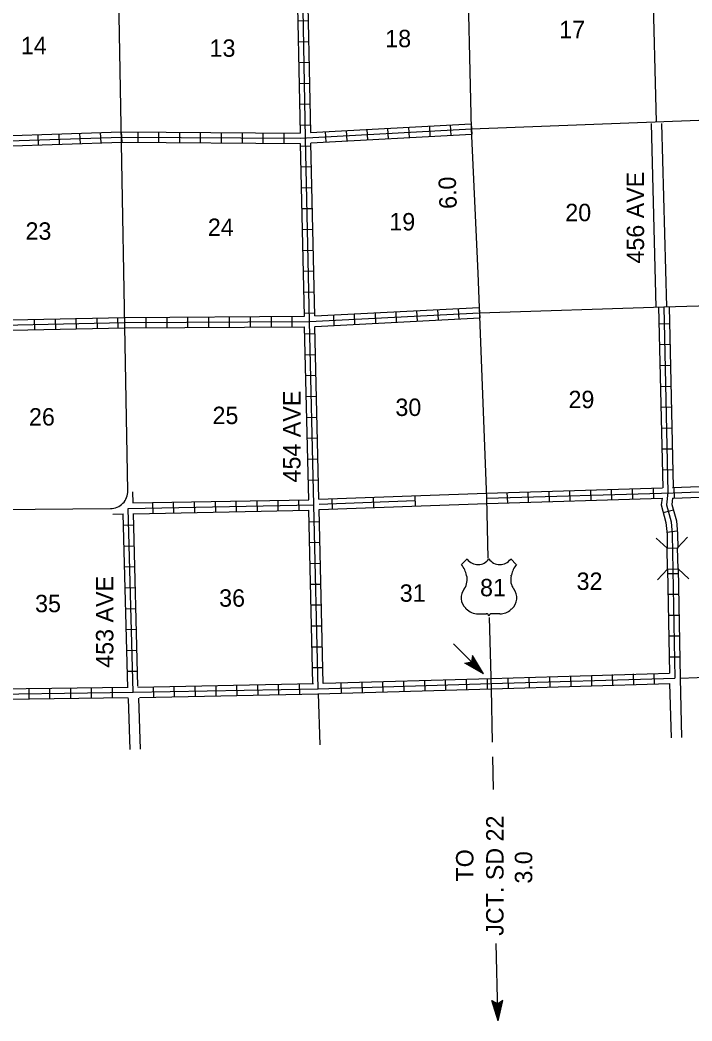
# Model space of a CAD drawing. Extents: x 1896717 to 2422910, y 16167611 to 16626507.
# Drawn here: x 2117928 to 2137244, y 16272678 to 16301452 of the extents above; entities that cross this region are included whole.
import ezdxf

# ---------------------------------------------------------------- set-up
doc = ezdxf.new("R2010")
doc.units = 0
for name, color, linetype in [('L10', 7, 'Continuous'), ('L11', 7, 'Continuous'), ('L13', 7, 'Continuous'), ('L14', 7, 'Continuous'), ('L18', 7, 'Continuous'), ('L2', 7, 'Continuous'), ('L28', 7, 'Continuous'), ('L3', 7, 'Continuous'), ('L30', 7, 'Continuous'), ('L4', 7, 'Continuous'), ('L51', 7, 'Continuous'), ('L53', 7, 'Continuous'), ('L8', 7, 'Continuous'), ('L9', 7, 'Continuous')]:
    doc.layers.add(name, color=color, linetype=linetype)

msp = doc.modelspace()

# ---------------------------------------------------------------- linework, layer by layer
at = {"layer": 'L10'}
for p, q in [((2129448, 16287784), (2131336, 16287854)), ((2129458, 16287484), (2131344, 16287554))]:
    msp.add_line(p, q, dxfattribs=at)
at = {"layer": 'L11'}
for points in [[(2136070, 16298480), (2136208, 16293196)], [(2136370, 16298480), (2136507, 16293206)]]:
    msp.add_lwpolyline(points, dxfattribs=at)
at = {"layer": 'L13'}
msp.add_lwpolyline([(2136044, 16303805), (2136111, 16302656), (2136218, 16298527)], dxfattribs=at)
at = {"layer": 'L18'}
for p, q in [((2136527, 16286270), (2136219, 16286562)), ((2136827, 16286279), (2137119, 16286587)), ((2136527, 16286270), (2136827, 16286279)), ((2136544, 16285670), (2136527, 16286270)), ((2136844, 16285679), (2136827, 16286279)), ((2136544, 16285670), (2136252, 16285362)), ((2136544, 16285670), (2136844, 16285679)), ((2136844, 16285679), (2137152, 16285387))]:
    msp.add_line(p, q, dxfattribs=at)
at = {"layer": 'L2'}
msp.add_lwpolyline([(2136902, 16282537), (2147168, 16282937)], dxfattribs=at)
at = {"layer": 'L28'}
for p, q in [((2131252, 16282662), (2130386, 16283520)), ((2130936, 16283187), (2130902, 16283003)), ((2131252, 16282662), (2130936, 16283187)), ((2130719, 16282962), (2130902, 16283003)), ((2131252, 16282662), (2130719, 16282962)), ((2131177, 16282712), (2130761, 16282962)), ((2131136, 16282762), (2130777, 16282962)), ((2131077, 16282812), (2130811, 16282978)), ((2131044, 16282853), (2130844, 16282987)), ((2130961, 16282928), (2130861, 16282987)), ((2130936, 16282945), (2130894, 16282987)), ((2130936, 16282987), (2130919, 16283012)), ((2130994, 16282928), (2130927, 16283020)), ((2131061, 16282870), (2130936, 16283045)), ((2131161, 16282762), (2130944, 16283120)), ((2131111, 16282812), (2130944, 16283087)), ((2131211, 16282712), (2130952, 16283137)), ((2131061, 16282853), (2130952, 16282962)), ((2131027, 16282887), (2130952, 16282962))]:
    msp.add_line(p, q, dxfattribs=at)
at = {"layer": 'L3'}
for p, q in [((2130619, 16285803), (2130786, 16285962)), ((2132194, 16285804), (2132036, 16285962)), ((2130769, 16285487), (2130769, 16285487)), ((2132044, 16285479), (2132044, 16285495)), ((2130694, 16285095), (2130702, 16285103)), ((2132119, 16285095), (2132119, 16285095)), ((2130752, 16284528), (2130736, 16284537)), ((2131094, 16284387), (2131336, 16284387)), ((2131719, 16284387), (2131477, 16284387)), ((2132036, 16284512), (2132061, 16284529))]:
    msp.add_line(p, q, dxfattribs=at)
for points in [[(2131386, 16285979), (2131344, 16287704), (2131102, 16294179), (2130902, 16298320), (2130786, 16303679), (2130619, 16308412), (2130569, 16310112)], [(2131477, 16282228), (2131427, 16284278)]]:
    msp.add_lwpolyline(points, dxfattribs=at)
for centre, radius, start, end in [((2130019, 16285324), 765, 12.2898, 38.4098), ((2131093, 16286177), 380, 215.686, 325.8081), ((2131722, 16286177), 380, 214.1946, 324.6567), ((2132797, 16285324), 765, 141.5922, 166.9359), ((2130321, 16285365), 461, 326.0856, 14.9122), ((2132494, 16285365), 461, 166.7494, 215.1852), ((2131021, 16284843), 413, 141.5649, 226.8935), ((2131794, 16284843), 413, 310.3399, 38.2937), ((2131094, 16284856), 472, 224.0239, 270.001), ((2131330, 16284305), 78.7, 10.3708, 90.0011), ((2131485, 16284305), 78.7, 90.0011, 169.6314), ((2131721, 16284856), 472, 270.0011, 311.9899)]:
    msp.add_arc(centre, radius, start, end, dxfattribs=at)
at = {"layer": 'L4'}
for p, q in [((2121028, 16287920), (2120753, 16302837)), ((2130902, 16298320), (2137436, 16298574)), ((2115794, 16287370), (2120528, 16287412))]:
    msp.add_line(p, q, dxfattribs=at)
msp.add_lwpolyline([(2131136, 16293037), (2136435, 16293204), (2141744, 16293362), (2144260, 16293437)], dxfattribs=at)
msp.add_arc((2120527, 16287909), 500, 270.4357, 0.8983, dxfattribs=at)
at = {"layer": 'L51'}
msp.add_lwpolyline([(2131511, 16280695), (2131477, 16282228)], dxfattribs=at)
at = {"layer": 'L53'}
for p, q in [((2136602, 16282378), (2136644, 16280820)), ((2136902, 16282537), (2136944, 16280828)), ((2126494, 16282095), (2126544, 16280612)), ((2121036, 16281953), (2121086, 16280487)), ((2121336, 16281962), (2121386, 16280495)), ((2131536, 16279337), (2131519, 16280270)), ((2131661, 16272912), (2131619, 16274903)), ((2131669, 16272678), (2131494, 16273270)), ((2131494, 16273270), (2131661, 16273170)), ((2131652, 16272770), (2131527, 16273237)), ((2131652, 16272828), (2131544, 16273228)), ((2131644, 16272903), (2131577, 16273212)), ((2131652, 16272962), (2131602, 16273195)), ((2131644, 16273070), (2131619, 16273187)), ((2131644, 16273103), (2131644, 16273162)), ((2131802, 16273270), (2131661, 16273170)), ((2131669, 16272678), (2131661, 16273170)), ((2131661, 16272945), (2131661, 16273103)), ((2131661, 16272995), (2131661, 16273103)), ((2131669, 16272678), (2131802, 16273270)), ((2131669, 16272812), (2131769, 16273220)), ((2131669, 16272887), (2131744, 16273195)), ((2131669, 16273053), (2131686, 16273162)), ((2131669, 16273128), (2131677, 16273162)), ((2131677, 16272745), (2131786, 16273228)), ((2131677, 16272962), (2131711, 16273178))]:
    msp.add_line(p, q, dxfattribs=at)
at = {"layer": 'L8'}
for p, q in [((2126219, 16301429), (2125919, 16301420)), ((2126236, 16300829), (2125936, 16300820)), ((2126244, 16300229), (2125944, 16300220)), ((2126252, 16299629), (2125952, 16299620)), ((2126269, 16299029), (2125969, 16299020)), ((2126277, 16298429), (2125977, 16298420)), ((2129694, 16298404), (2129711, 16298104)), ((2130294, 16298437), (2130311, 16298137)), ((2130894, 16298470), (2130911, 16298170)), ((2118444, 16298154), (2118453, 16297862)), ((2119044, 16298179), (2119053, 16297879)), ((2119636, 16298195), (2119653, 16297895)), ((2120236, 16298220), (2120253, 16297920)), ((2120836, 16298237), (2120853, 16297937)), ((2121311, 16298237), (2121311, 16297937)), ((2121911, 16298229), (2121911, 16297929)), ((2122511, 16298229), (2122511, 16297929)), ((2123111, 16298220), (2123111, 16297920)), ((2123711, 16298220), (2123711, 16297920)), ((2124311, 16298212), (2124311, 16297912)), ((2124911, 16298212), (2124911, 16297912)), ((2125511, 16298204), (2125511, 16297904)), ((2126702, 16298245), (2126719, 16297945)), ((2127302, 16298279), (2127319, 16297979)), ((2127902, 16298304), (2127919, 16298012)), ((2128494, 16298337), (2128511, 16298037)), ((2129094, 16298370), (2129111, 16298070)), ((2126294, 16297829), (2125994, 16297820)), ((2126302, 16297229), (2126002, 16297220)), ((2126319, 16296629), (2126019, 16296620)), ((2126327, 16296029), (2126027, 16296020)), ((2126344, 16295429), (2126044, 16295420)), ((2126361, 16294829), (2126061, 16294820)), ((2126369, 16294229), (2126069, 16294220)), ((2126386, 16293629), (2126086, 16293620)), ((2125744, 16292937), (2125744, 16292637)), ((2126394, 16293029), (2126094, 16293020)), ((2126936, 16292970), (2126952, 16292670)), ((2127536, 16293004), (2127544, 16292704)), ((2128136, 16293037), (2128144, 16292737)), ((2128727, 16293062), (2128744, 16292762)), ((2129327, 16293095), (2129344, 16292795)), ((2129927, 16293129), (2129944, 16292829)), ((2130527, 16293154), (2130544, 16292854)), ((2131127, 16293187), (2131144, 16292887)), ((2118353, 16292554), (2118344, 16292854)), ((2118953, 16292562), (2118944, 16292862)), ((2119553, 16292579), (2119544, 16292879)), ((2120153, 16292587), (2120144, 16292887)), ((2120753, 16292604), (2120744, 16292904)), ((2121544, 16292904), (2121544, 16292604)), ((2122144, 16292912), (2122144, 16292612)), ((2122744, 16292912), (2122744, 16292612)), ((2123344, 16292920), (2123344, 16292620)), ((2123944, 16292920), (2123944, 16292620)), ((2124544, 16292929), (2124544, 16292629)), ((2125144, 16292929), (2125144, 16292629)), ((2126519, 16287677), (2126402, 16292645)), ((2136594, 16292720), (2136294, 16292712)), ((2126228, 16287662), (2126102, 16292637)), ((2126411, 16292429), (2126111, 16292420)), ((2136610, 16292120), (2136310, 16292112)), ((2126427, 16291829), (2126127, 16291820)), ((2136619, 16291520), (2136319, 16291512)), ((2126436, 16291229), (2126136, 16291220)), ((2136635, 16290920), (2136335, 16290912)), ((2126452, 16290629), (2126152, 16290620)), ((2136652, 16290320), (2136352, 16290312)), ((2126469, 16290029), (2126169, 16290020)), ((2136660, 16289720), (2136360, 16289712)), ((2126486, 16289429), (2126186, 16289420)), ((2136677, 16289120), (2136377, 16289112)), ((2126494, 16288829), (2126194, 16288820)), ((2136685, 16288520), (2136385, 16288512)), ((2126511, 16288229), (2126211, 16288220)), ((2131952, 16287570), (2131936, 16287870)), ((2132544, 16287587), (2132536, 16287887)), ((2133144, 16287604), (2133136, 16287904)), ((2133744, 16287629), (2133736, 16287920)), ((2134344, 16287645), (2134335, 16287945)), ((2134944, 16287662), (2134935, 16287962)), ((2135544, 16287679), (2135535, 16287979)), ((2136144, 16287695), (2136135, 16287995)), ((2136744, 16287712), (2136735, 16288012)), ((2121169, 16287570), (2126228, 16287662)), ((2121753, 16287279), (2121744, 16287579)), ((2122352, 16287287), (2122344, 16287587)), ((2122952, 16287295), (2122944, 16287595)), ((2123552, 16287312), (2123544, 16287612)), ((2124152, 16287320), (2124144, 16287620)), ((2124752, 16287329), (2124744, 16287629)), ((2125352, 16287345), (2125344, 16287645)), ((2125952, 16287354), (2125944, 16287654)), ((2120594, 16287245), (2120895, 16287253)), ((2121028, 16282253), (2120895, 16287253)), ((2121194, 16287254), (2126227, 16287362)), ((2126344, 16282370), (2126227, 16287362)), ((2126644, 16282378), (2126526, 16287377)), ((2136710, 16287362), (2136419, 16287287)), ((2121203, 16286929), (2120903, 16286920)), ((2126536, 16287029), (2126236, 16287020)), ((2136819, 16286754), (2136519, 16286720)), ((2121211, 16286329), (2120911, 16286320)), ((2126552, 16286429), (2126252, 16286420)), ((2126561, 16285829), (2126261, 16285820)), ((2121228, 16285729), (2120928, 16285720)), ((2136844, 16285537), (2136544, 16285537)), ((2126577, 16285229), (2126277, 16285229)), ((2121244, 16285129), (2120944, 16285120)), ((2136860, 16284937), (2136560, 16284937)), ((2126594, 16284629), (2126294, 16284629)), ((2121261, 16284528), (2120961, 16284520)), ((2136869, 16284337), (2136569, 16284337)), ((2126602, 16284028), (2126302, 16284028)), ((2121278, 16283929), (2120978, 16283920)), ((2136877, 16283737), (2136577, 16283737)), ((2121294, 16283328), (2120994, 16283320)), ((2126619, 16283428), (2126319, 16283428)), ((2136894, 16283137), (2136594, 16283137)), ((2121311, 16282728), (2121011, 16282720)), ((2126627, 16282828), (2126327, 16282828)), ((2133152, 16282578), (2133161, 16282278)), ((2133752, 16282595), (2133760, 16282295)), ((2134352, 16282612), (2134360, 16282312)), ((2134952, 16282637), (2134960, 16282337)), ((2135552, 16282653), (2135560, 16282353)), ((2136144, 16282670), (2136160, 16282370)), ((2121753, 16282287), (2121761, 16281987)), ((2122353, 16282303), (2122361, 16282003)), ((2122952, 16282312), (2122961, 16282012)), ((2123552, 16282320), (2123561, 16282020)), ((2124152, 16282337), (2124161, 16282037)), ((2124752, 16282345), (2124761, 16282045)), ((2125352, 16282353), (2125361, 16282053)), ((2125952, 16282370), (2125961, 16282070)), ((2127152, 16282395), (2127161, 16282095)), ((2127752, 16282420), (2127761, 16282120)), ((2128352, 16282437), (2128361, 16282137)), ((2128952, 16282453), (2128961, 16282153)), ((2129552, 16282470), (2129561, 16282170)), ((2130152, 16282487), (2130161, 16282187)), ((2130752, 16282503), (2130761, 16282203)), ((2131352, 16282528), (2131361, 16282228)), ((2131952, 16282545), (2131961, 16282245)), ((2132552, 16282562), (2132561, 16282262)), ((2118178, 16282237), (2118178, 16281937)), ((2118778, 16282245), (2118778, 16281945)), ((2119378, 16282253), (2119378, 16281953)), ((2119978, 16282262), (2119978, 16281962)), ((2120578, 16282270), (2120578, 16281970))]:
    msp.add_line(p, q, dxfattribs=at)
for points in [[(2126494, 16282228), (2126377, 16287512), (2126252, 16292787), (2126136, 16298054), (2126036, 16303345)], [(2125986, 16298204), (2125886, 16303212)], [(2126286, 16298220), (2126186, 16303229)], [(2126277, 16298220), (2130894, 16298470)], [(2115703, 16298070), (2120836, 16298237)], [(2120844, 16298087), (2125986, 16298054), (2130902, 16298320)], [(2120844, 16298237), (2125977, 16298204)], [(2126286, 16297920), (2130911, 16298170)], [(2099745, 16297729), (2101136, 16297729), (2104953, 16297804), (2110245, 16297762), (2115544, 16297912), (2120844, 16298087)], [(2115703, 16297770), (2120853, 16297937)], [(2120844, 16297937), (2125986, 16297904)], [(2126102, 16292937), (2125986, 16297895)], [(2126402, 16292945), (2126286, 16297912)], [(2120944, 16292754), (2126252, 16292787), (2131136, 16293037)], [(2120944, 16292904), (2126102, 16292937)], [(2126402, 16292945), (2131127, 16293187)], [(2136285, 16293204), (2136402, 16288004)], [(2136435, 16293204), (2136552, 16287870), (2136510, 16287520), (2136644, 16287029), (2136677, 16286670), (2136752, 16282537)], [(2136585, 16293204), (2136702, 16288020)], [(2099786, 16292462), (2104261, 16292504), (2104895, 16292395), (2105070, 16292379), (2105311, 16292495), (2110370, 16292570), (2115653, 16292645), (2120944, 16292754)], [(2115811, 16292795), (2120944, 16292904)], [(2126411, 16292645), (2131144, 16292887)], [(2115811, 16292495), (2120944, 16292604)], [(2120944, 16292604), (2126102, 16292637)], [(2131344, 16287704), (2136702, 16287862), (2141919, 16288062), (2147218, 16288179)], [(2136685, 16288012), (2136694, 16288012), (2141760, 16288204)], [(2121178, 16287570), (2121169, 16287887)], [(2131336, 16287854), (2136394, 16288004)], [(2136685, 16287712), (2136710, 16287712), (2141927, 16287912), (2144235, 16287962)], [(2121178, 16282128), (2121036, 16287412), (2126377, 16287512)], [(2131352, 16287554), (2136385, 16287704)], [(2136385, 16287712), (2136360, 16287512), (2136494, 16287004), (2136527, 16286662), (2136535, 16286270)], [(2136685, 16287704), (2136660, 16287529), (2136794, 16287054), (2136827, 16286679), (2136835, 16286270)], [(2121319, 16282303), (2121186, 16287270)], [(2136544, 16285654), (2136602, 16282678)], [(2136844, 16285687), (2136902, 16282537)], [(2126661, 16282387), (2131461, 16282528), (2136594, 16282678)], [(2121178, 16282128), (2126494, 16282228), (2131469, 16282378), (2136752, 16282537)], [(2121311, 16282278), (2126361, 16282378)], [(2126494, 16282078), (2131477, 16282228), (2136602, 16282378)], [(2100061, 16281895), (2115911, 16282053), (2121178, 16282128)], [(2110520, 16282152), (2115911, 16282204), (2121028, 16282278)], [(2121361, 16281978), (2126494, 16282078)], [(2116061, 16281906), (2121036, 16281978)]]:
    msp.add_lwpolyline(points, dxfattribs=at)
at = {"layer": 'L9'}
for p, q in [((2126519, 16287677), (2129448, 16287784)), ((2129294, 16287479), (2129283, 16287777)), ((2129289, 16287628), (2126525, 16287527)), ((2126526, 16287377), (2129458, 16287484)), ((2126909, 16287392), (2126898, 16287690)), ((2128102, 16287436), (2128091, 16287734))]:
    msp.add_line(p, q, dxfattribs=at)

# ---------------------------------------------------------------- texts
at = {"layer": 'L14'}
for s, p in [('17', (2133427, 16300929)), ('18', (2128427, 16300670)), ('14', (2117953, 16300470)), ('13', (2123377, 16300395)), ('20', (2133602, 16295670)), ('19', (2128544, 16295404)), ('23', (2118086, 16295137)), ('24', (2123327, 16295245)), ('29', (2133694, 16290295)), ('25', (2123461, 16289837)), ('30', (2128719, 16290070)), ('26', (2118186, 16289795)), ('32', (2133927, 16285070)), ('31', (2128844, 16284729)), ('35', (2118361, 16284429)), ('36', (2123652, 16284587))]:
    msp.add_text(s, height=500, rotation=360, dxfattribs=at).set_placement(p)
at = {"layer": 'L28'}
msp.add_text('6.0', height=500, rotation=92.0081, dxfattribs=at).set_placement((2130486, 16296029))
at = {"layer": 'L3'}
msp.add_text('81', height=500, rotation=360, dxfattribs=at).set_placement((2131152, 16284887))
at = {"layer": 'L30'}
for s, p in [('456 AVE', (2135867, 16294451)), ('454 AVE', (2125992, 16288159)), ('453 AVE', (2120611, 16282832))]:
    msp.add_text(s, height=500, rotation=90.0001, dxfattribs=at).set_placement(p)
at = {"layer": 'L53'}
for s, p in [('JCT. SD 22', (2131827, 16275128)), ('TO', (2130961, 16276687)), ('3.0', (2132652, 16276628))]:
    msp.add_text(s, height=500, rotation=90.0001, dxfattribs=at).set_placement(p)

doc.saveas('drawing.dxf')
